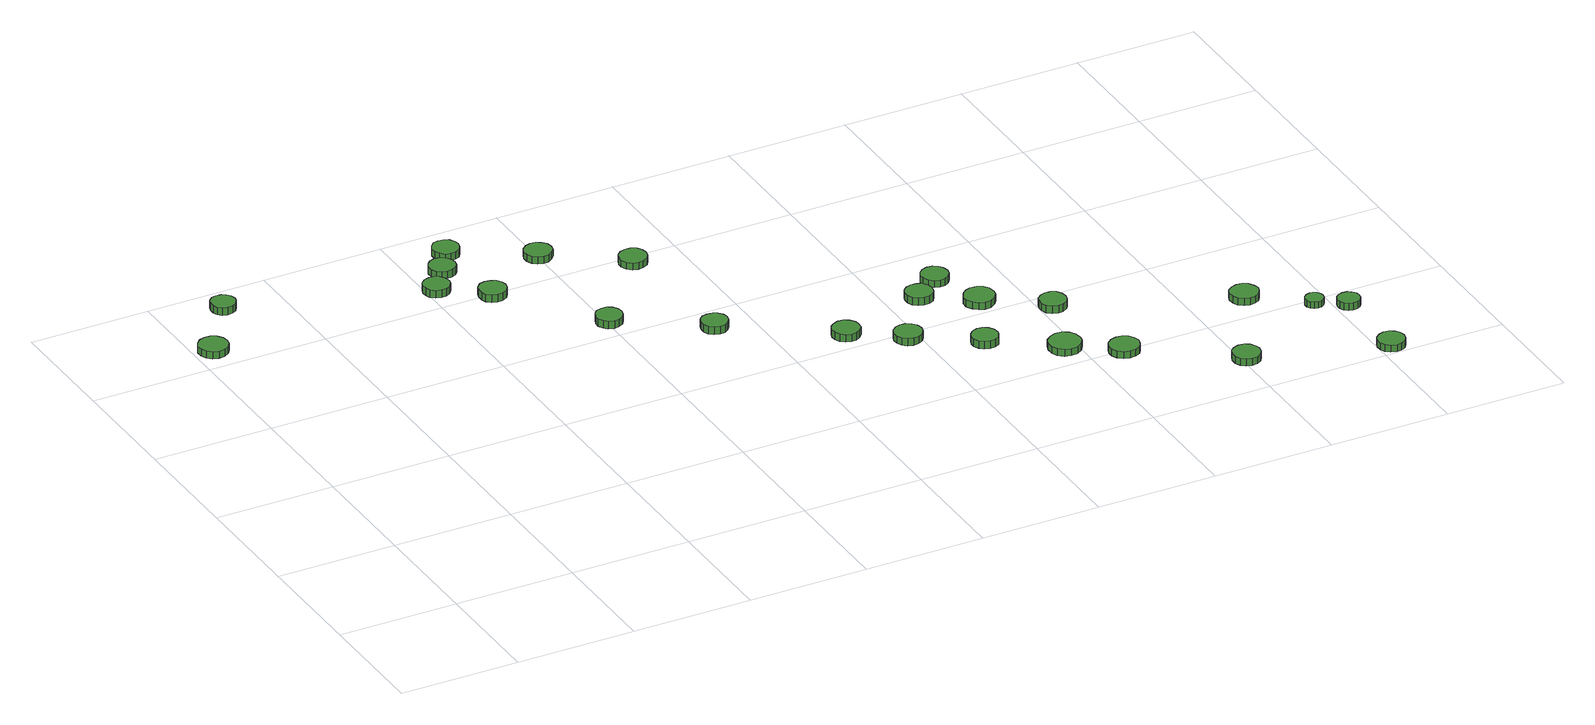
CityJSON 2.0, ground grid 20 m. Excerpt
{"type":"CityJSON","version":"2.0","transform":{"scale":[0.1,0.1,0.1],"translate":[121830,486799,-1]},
"CityObjects":{
"tree1":{"type":"SolitaryVegetationObject","attributes":{"function":"something"},"geometry":[{"type":"MultiSurface","lod":"1","boundaries":[[[0,1,2,3,4,5,6,7,8,9,10,11,12,13,14]],[[15,16,17,18,19,20,21,22,23,24,25,26,27,28,29]],[[0,29,28,1]],[[1,28,27,2]],[[2,27,26,3]],[[3,26,25,4]],[[4,25,24,5]],[[5,24,23,6]],[[6,23,22,7]],[[7,22,21,8]],[[8,21,20,9]],[[9,20,19,10]],[[10,19,18,11]],[[11,18,17,12]],[[12,17,16,13]],[[13,16,15,14]],[[14,15,29,0]]]}]},
"tree2":{"type":"SolitaryVegetationObject","attributes":{"function":"something"},"geometry":[{"type":"MultiSurface","lod":"1","boundaries":[[[30,31,32,33,34,35,36,37,38,39,40,41,42,43,44]],[[45,46,47,48,49,50,51,52,53,54,55,56,57,58,59]],[[30,59,58,31]],[[31,58,57,32]],[[32,57,56,33]],[[33,56,55,34]],[[34,55,54,35]],[[35,54,53,36]],[[36,53,52,37]],[[37,52,51,38]],[[38,51,50,39]],[[39,50,49,40]],[[40,49,48,41]],[[41,48,47,42]],[[42,47,46,43]],[[43,46,45,44]],[[44,45,59,30]]]}]},
"tree3":{"type":"SolitaryVegetationObject","attributes":{"function":"something"},"geometry":[{"type":"MultiSurface","lod":"1","boundaries":[[[60,61,62,63,64,65,66,67,68,69,70,71,72,73,74]],[[75,76,77,78,79,80,81,82,83,84,85,86,87,88,89]],[[60,89,88,61]],[[61,88,87,62]],[[62,87,86,63]],[[63,86,85,64]],[[64,85,84,65]],[[65,84,83,66]],[[66,83,82,67]],[[67,82,81,68]],[[68,81,80,69]],[[69,80,79,70]],[[70,79,78,71]],[[71,78,77,72]],[[72,77,76,73]],[[73,76,75,74]],[[74,75,89,60]]]}]},
"tree4":{"type":"SolitaryVegetationObject","attributes":{"function":"something"},"geometry":[{"type":"MultiSurface","lod":"1","boundaries":[[[90,91,92,93,94,95,96,97,98,99,100,101,102,103,104]],[[105,106,107,108,109,110,111,112,113,114,115,116,117,118,119]],[[90,119,118,91]],[[91,118,117,92]],[[92,117,116,93]],[[93,116,115,94]],[[94,115,114,95]],[[95,114,113,96]],[[96,113,112,97]],[[97,112,111,98]],[[98,111,110,99]],[[99,110,109,100]],[[100,109,108,101]],[[101,108,107,102]],[[102,107,106,103]],[[103,106,105,104]],[[104,105,119,90]]]}]},
"tree5":{"type":"SolitaryVegetationObject","attributes":{"function":"something"},"geometry":[{"type":"MultiSurface","lod":"1","boundaries":[[[120,121,122,123,124,125,126,127,128,129,130,131,132,133,134]],[[135,136,137,138,139,140,141,142,143,144,145,146,147,148,149]],[[120,149,148,121]],[[121,148,147,122]],[[122,147,146,123]],[[123,146,145,124]],[[124,145,144,125]],[[125,144,143,126]],[[126,143,142,127]],[[127,142,141,128]],[[128,141,140,129]],[[129,140,139,130]],[[130,139,138,131]],[[131,138,137,132]],[[132,137,136,133]],[[133,136,135,134]],[[134,135,149,120]]]}]},
"tree6":{"type":"SolitaryVegetationObject","attributes":{"function":"something"},"geometry":[{"type":"MultiSurface","lod":"1","boundaries":[[[150,151,152,153,154,155,156,157,158,159,160,161,162,163,164]],[[165,166,167,168,169,170,171,172,173,174,175,176,177,178,179]],[[150,179,178,151]],[[151,178,177,152]],[[152,177,176,153]],[[153,176,175,154]],[[154,175,174,155]],[[155,174,173,156]],[[156,173,172,157]],[[157,172,171,158]],[[158,171,170,159]],[[159,170,169,160]],[[160,169,168,161]],[[161,168,167,162]],[[162,167,166,163]],[[163,166,165,164]],[[164,165,179,150]]]}]},
"tree7":{"type":"SolitaryVegetationObject","attributes":{"function":"something"},"geometry":[{"type":"MultiSurface","lod":"1","boundaries":[[[180,181,182,183,184,185,186,187,188,189,190,191,192,193,194]],[[195,196,197,198,199,200,201,202,203,204,205,206,207,208,209]],[[180,209,208,181]],[[181,208,207,182]],[[182,207,206,183]],[[183,206,205,184]],[[184,205,204,185]],[[185,204,203,186]],[[186,203,202,187]],[[187,202,201,188]],[[188,201,200,189]],[[189,200,199,190]],[[190,199,198,191]],[[191,198,197,192]],[[192,197,196,193]],[[193,196,195,194]],[[194,195,209,180]]]}]},
"tree8":{"type":"SolitaryVegetationObject","attributes":{"function":"something"},"geometry":[{"type":"MultiSurface","lod":"1","boundaries":[[[210,211,212,213,214,215,216,217,218,219,220,221,222,223,224]],[[225,226,227,228,229,230,231,232,233,234,235,236,237,238,239]],[[210,239,238,211]],[[211,238,237,212]],[[212,237,236,213]],[[213,236,235,214]],[[214,235,234,215]],[[215,234,233,216]],[[216,233,232,217]],[[217,232,231,218]],[[218,231,230,219]],[[219,230,229,220]],[[220,229,228,221]],[[221,228,227,222]],[[222,227,226,223]],[[223,226,225,224]],[[224,225,239,210]]]}]},
"tree9":{"type":"SolitaryVegetationObject","attributes":{"function":"something"},"geometry":[{"type":"MultiSurface","lod":"1","boundaries":[[[240,241,242,243,244,245,246,247,248,249,250,251,252,253,254]],[[255,256,257,258,259,260,261,262,263,264,265,266,267,268,269]],[[240,269,268,241]],[[241,268,267,242]],[[242,267,266,243]],[[243,266,265,244]],[[244,265,264,245]],[[245,264,263,246]],[[246,263,262,247]],[[247,262,261,248]],[[248,261,260,249]],[[249,260,259,250]],[[250,259,258,251]],[[251,258,257,252]],[[252,257,256,253]],[[253,256,255,254]],[[254,255,269,240]]]}]},
"tree10":{"type":"SolitaryVegetationObject","attributes":{"function":"something"},"geometry":[{"type":"MultiSurface","lod":"1","boundaries":[[[270,271,272,273,274,275,276,277,278,279,280,281,282,283,284]],[[285,286,287,288,289,290,291,292,293,294,295,296,297,298,299]],[[270,299,298,271]],[[271,298,297,272]],[[272,297,296,273]],[[273,296,295,274]],[[274,295,294,275]],[[275,294,293,276]],[[276,293,292,277]],[[277,292,291,278]],[[278,291,290,279]],[[279,290,289,280]],[[280,289,288,281]],[[281,288,287,282]],[[282,287,286,283]],[[283,286,285,284]],[[284,285,299,270]]]}]},
"tree11":{"type":"SolitaryVegetationObject","attributes":{"function":"something"},"geometry":[{"type":"MultiSurface","lod":"1","boundaries":[[[300,301,302,303,304,305,306,307,308,309,310,311,312,313,314]],[[315,316,317,318,319,320,321,322,323,324,325,326,327,328,329]],[[300,329,328,301]],[[301,328,327,302]],[[302,327,326,303]],[[303,326,325,304]],[[304,325,324,305]],[[305,324,323,306]],[[306,323,322,307]],[[307,322,321,308]],[[308,321,320,309]],[[309,320,319,310]],[[310,319,318,311]],[[311,318,317,312]],[[312,317,316,313]],[[313,316,315,314]],[[314,315,329,300]]]}]},
"tree12":{"type":"SolitaryVegetationObject","attributes":{"function":"something"},"geometry":[{"type":"MultiSurface","lod":"1","boundaries":[[[330,331,332,333,334,335,336,337,338,339,340,341,342,343,344]],[[345,346,347,348,349,350,351,352,353,354,355,356,357,358,359]],[[330,359,358,331]],[[331,358,357,332]],[[332,357,356,333]],[[333,356,355,334]],[[334,355,354,335]],[[335,354,353,336]],[[336,353,352,337]],[[337,352,351,338]],[[338,351,350,339]],[[339,350,349,340]],[[340,349,348,341]],[[341,348,347,342]],[[342,347,346,343]],[[343,346,345,344]],[[344,345,359,330]]]}]},
"tree13":{"type":"SolitaryVegetationObject","attributes":{"function":"something"},"geometry":[{"type":"MultiSurface","lod":"1","boundaries":[[[360,361,362,363,364,365,366,367,368,369,370,371,372,373,374]],[[375,376,377,378,379,380,381,382,383,384,385,386,387,388,389]],[[360,389,388,361]],[[361,388,387,362]],[[362,387,386,363]],[[363,386,385,364]],[[364,385,384,365]],[[365,384,383,366]],[[366,383,382,367]],[[367,382,381,368]],[[368,381,380,369]],[[369,380,379,370]],[[370,379,378,371]],[[371,378,377,372]],[[372,377,376,373]],[[373,376,375,374]],[[374,375,389,360]]]}]},
"tree14":{"type":"SolitaryVegetationObject","attributes":{"function":"something"},"geometry":[{"type":"MultiSurface","lod":"1","boundaries":[[[390,391,392,393,394,395,396,397,398,399,400,401,402,403,404]],[[405,406,407,408,409,410,411,412,413,414,415,416,417,418,419]],[[390,419,418,391]],[[391,418,417,392]],[[392,417,416,393]],[[393,416,415,394]],[[394,415,414,395]],[[395,414,413,396]],[[396,413,412,397]],[[397,412,411,398]],[[398,411,410,399]],[[399,410,409,400]],[[400,409,408,401]],[[401,408,407,402]],[[402,407,406,403]],[[403,406,405,404]],[[404,405,419,390]]]}]},
"tree15":{"type":"SolitaryVegetationObject","attributes":{"function":"something"},"geometry":[{"type":"MultiSurface","lod":"1","boundaries":[[[420,421,422,423,424,425,426,427,428,429,430,431,432,433,434]],[[435,436,437,438,439,440,441,442,443,444,445,446,447,448,449]],[[420,449,448,421]],[[421,448,447,422]],[[422,447,446,423]],[[423,446,445,424]],[[424,445,444,425]],[[425,444,443,426]],[[426,443,442,427]],[[427,442,441,428]],[[428,441,440,429]],[[429,440,439,430]],[[430,439,438,431]],[[431,438,437,432]],[[432,437,436,433]],[[433,436,435,434]],[[434,435,449,420]]]}]},
"tree16":{"type":"SolitaryVegetationObject","attributes":{"function":"something"},"geometry":[{"type":"MultiSurface","lod":"1","boundaries":[[[450,451,452,453,454,455,456,457,458,459,460,461,462,463,464]],[[465,466,467,468,469,470,471,472,473,474,475,476,477,478,479]],[[450,479,478,451]],[[451,478,477,452]],[[452,477,476,453]],[[453,476,475,454]],[[454,475,474,455]],[[455,474,473,456]],[[456,473,472,457]],[[457,472,471,458]],[[458,471,470,459]],[[459,470,469,460]],[[460,469,468,461]],[[461,468,467,462]],[[462,467,466,463]],[[463,466,465,464]],[[464,465,479,450]]]}]},
"tree17":{"type":"SolitaryVegetationObject","attributes":{"function":"something"},"geometry":[{"type":"MultiSurface","lod":"1","boundaries":[[[480,481,482,483,484,485,486,487,488,489,490,491,492,493,494]],[[495,496,497,498,499,500,501,502,503,504,505,506,507,508,509]],[[480,509,508,481]],[[481,508,507,482]],[[482,507,506,483]],[[483,506,505,484]],[[484,505,504,485]],[[485,504,503,486]],[[486,503,502,487]],[[487,502,501,488]],[[488,501,500,489]],[[489,500,499,490]],[[490,499,498,491]],[[491,498,497,492]],[[492,497,496,493]],[[493,496,495,494]],[[494,495,509,480]]]}]},
"tree18":{"type":"SolitaryVegetationObject","attributes":{"function":"something"},"geometry":[{"type":"MultiSurface","lod":"1","boundaries":[[[510,511,512,513,514,515,516,517,518,519,520,521,522,523,524]],[[525,526,527,528,529,530,531,532,533,534,535,536,537,538,539]],[[510,539,538,511]],[[511,538,537,512]],[[512,537,536,513]],[[513,536,535,514]],[[514,535,534,515]],[[515,534,533,516]],[[516,533,532,517]],[[517,532,531,518]],[[518,531,530,519]],[[519,530,529,520]],[[520,529,528,521]],[[521,528,527,522]],[[522,527,526,523]],[[523,526,525,524]],[[524,525,539,510]]]}]},
"tree19":{"type":"SolitaryVegetationObject","attributes":{"function":"something"},"geometry":[{"type":"MultiSurface","lod":"1","boundaries":[[[540,541,542,543,544,545,546,547,548,549,550,551,552,553,554]],[[555,556,557,558,559,560,561,562,563,564,565,566,567,568,569]],[[540,569,568,541]],[[541,568,567,542]],[[542,567,566,543]],[[543,566,565,544]],[[544,565,564,545]],[[545,564,563,546]],[[546,563,562,547]],[[547,562,561,548]],[[548,561,560,549]],[[549,560,559,550]],[[550,559,558,551]],[[551,558,557,552]],[[552,557,556,553]],[[553,556,555,554]],[[554,555,569,540]]]}]},
"tree20":{"type":"SolitaryVegetationObject","attributes":{"function":"something"},"geometry":[{"type":"MultiSurface","lod":"1","boundaries":[[[570,571,572,573,574,575,576,577,578,579,580,581,582,583,584]],[[585,586,587,588,589,590,591,592,593,594,595,596,597,598,599]],[[570,599,598,571]],[[571,598,597,572]],[[572,597,596,573]],[[573,596,595,574]],[[574,595,594,575]],[[575,594,593,576]],[[576,593,592,577]],[[577,592,591,578]],[[578,591,590,579]],[[579,590,589,580]],[[580,589,588,581]],[[581,588,587,582]],[[582,587,586,583]],[[583,586,585,584]],[[584,585,599,570]]]}]},
"tree21":{"type":"SolitaryVegetationObject","attributes":{"function":"something"},"geometry":[{"type":"MultiSurface","lod":"1","boundaries":[[[600,601,602,603,604,605,606,607,608,609,610,611,612,613,614]],[[615,616,617,618,619,620,621,622,623,624,625,626,627,628,629]],[[600,629,628,601]],[[601,628,627,602]],[[602,627,626,603]],[[603,626,625,604]],[[604,625,624,605]],[[605,624,623,606]],[[606,623,622,607]],[[607,622,621,608]],[[608,621,620,609]],[[609,620,619,610]],[[610,619,618,611]],[[611,618,617,612]],[[612,617,616,613]],[[613,616,615,614]],[[614,615,629,600]]]}]},
"tree22":{"type":"SolitaryVegetationObject","attributes":{"function":"something"},"geometry":[{"type":"MultiSurface","lod":"1","boundaries":[[[630,631,632,633,634,635,636,637,638,639,640,641,642,643,644]],[[645,646,647,648,649,650,651,652,653,654,655,656,657,658,659]],[[630,659,658,631]],[[631,658,657,632]],[[632,657,656,633]],[[633,656,655,634]],[[634,655,654,635]],[[635,654,653,636]],[[636,653,652,637]],[[637,652,651,638]],[[638,651,650,639]],[[639,650,649,640]],[[640,649,648,641]],[[641,648,647,642]],[[642,647,646,643]],[[643,646,645,644]],[[644,645,659,630]]]}]},
"tree23":{"type":"SolitaryVegetationObject","attributes":{"function":"something"},"geometry":[{"type":"MultiSurface","lod":"1","boundaries":[[[660,661,662,663,664,665,666,667,668,669,670,671,672,673,674]],[[675,676,677,678,679,680,681,682,683,684,685,686,687,688,689]],[[660,689,688,661]],[[661,688,687,662]],[[662,687,686,663]],[[663,686,685,664]],[[664,685,684,665]],[[665,684,683,666]],[[666,683,682,667]],[[667,682,681,668]],[[668,681,680,669]],[[669,680,679,670]],[[670,679,678,671]],[[671,678,677,672]],[[672,677,676,673]],[[673,676,675,674]],[[674,675,689,660]]]}]},
"tree24":{"type":"SolitaryVegetationObject","attributes":{"function":"something"},"geometry":[{"type":"MultiSurface","lod":"1","boundaries":[[[690,691,692,693,694,695,696,697,698,699,700,701,702,703,704]],[[705,706,707,708,709,710,711,712,713,714,715,716,717,718,719]],[[690,719,718,691]],[[691,718,717,692]],[[692,717,716,693]],[[693,716,715,694]],[[694,715,714,695]],[[695,714,713,696]],[[696,713,712,697]],[[697,712,711,698]],[[698,711,710,699]],[[699,710,709,700]],[[700,709,708,701]],[[701,708,707,702]],[[702,707,706,703]],[[703,706,705,704]],[[704,705,719,690]]]}]}
},
"vertices":[
[55,845,20],[53,855,20],[47,863,20],[38,868,20],[28,869,20],[19,866,20],[11,859,20],[7,850,20],[7,840,20],[11,831,20],[19,824,20],[28,821,20],[38,822,20],[47,827,20],[53,835,20],[53,835,8],[47,827,8],[38,822,8],[28,821,8],[19,824,8],[11,831,8],[7,840,8],[7,850,8],[11,859,8],[19,866,8],[28,869,8],[38,868,8],[47,863,8],[53,855,8],[55,845,8],
[125,952,20],[123,960,20],[118,967,20],[111,971,20],[102,972,20],[94,970,20],[88,964,20],[85,956,20],[85,948,20],[88,940,20],[94,935,20],[102,932,20],[111,933,20],[118,937,20],[123,944,20],[123,944,7],[118,937,7],[111,933,7],[102,932,7],[94,935,7],[88,940,7],[85,948,7],[85,956,7],[88,964,7],[94,970,7],[102,972,7],[111,971,7],[118,967,7],[123,960,7],[125,952,7],
[437,845,21],[435,854,21],[429,862,21],[422,866,21],[413,867,21],[404,864,21],[397,858,21],[394,850,21],[394,841,21],[397,833,21],[404,827,21],[413,824,21],[422,825,21],[429,829,21],[435,837,21],[435,837,8],[429,829,8],[422,825,8],[413,824,8],[404,827,8],[397,833,8],[394,841,8],[394,850,8],[397,858,8],[404,864,8],[413,867,8],[422,866,8],[429,862,8],[435,854,8],[437,845,8],
[472,893,20],[470,902,20],[465,909,20],[457,914,20],[448,915,20],[439,912,20],[433,906,20],[429,898,20],[429,889,20],[433,880,20],[439,874,20],[448,872,20],[457,873,20],[465,877,20],[470,884,20],[470,884,7],[465,877,7],[457,873,7],[448,872,7],[439,874,7],[433,880,7],[429,889,7],[429,898,7],[433,906,7],[439,912,7],[448,915,7],[457,914,7],[465,909,7],[470,902,7],[472,893,7],
[508,796,20],[506,805,20],[501,813,20],[492,817,20],[483,818,20],[474,816,20],[467,809,20],[464,801,20],[464,791,20],[467,783,20],[474,777,20],[483,774,20],[492,775,20],[501,779,20],[506,787,20],[506,787,7],[501,779,7],[492,775,7],[483,774,7],[474,777,7],[467,783,7],[464,791,7],[464,801,7],[467,809,7],[474,816,7],[483,818,7],[492,817,7],[501,813,7],[506,805,7],[508,796,7],
[502,939,20],[500,947,20],[495,955,20],[487,959,20],[478,960,20],[469,958,20],[463,951,20],[459,943,20],[459,934,20],[463,926,20],[469,919,20],[478,917,20],[487,918,20],[495,922,20],[500,930,20],[500,930,7],[495,922,7],[487,918,7],[478,917,7],[469,919,7],[463,926,7],[459,934,7],[459,943,7],[463,951,7],[469,958,7],[478,960,7],[487,959,7],[495,955,7],[500,947,7],[502,939,7],
[627,644,19],[625,653,19],[620,660,19],[612,665,19],[603,665,19],[594,663,19],[588,657,19],[584,648,19],[584,639,19],[588,631,19],[594,625,19],[603,622,19],[612,623,19],[620,628,19],[625,635,19],[625,635,6],[620,628,6],[612,623,6],[603,622,6],[594,625,6],[588,631,6],[584,639,6],[584,648,6],[588,657,6],[594,663,6],[603,665,6],[612,665,6],[620,660,6],[625,653,6],[627,644,6],
[624,867,19],[622,876,19],[616,883,19],[608,888,19],[599,889,19],[590,886,19],[583,880,19],[579,871,19],[579,862,19],[583,853,19],[590,847,19],[599,844,19],[608,845,19],[616,850,19],[622,857,19],[622,857,7],[616,850,7],[608,845,7],[599,844,7],[590,847,7],[583,853,7],[579,862,7],[579,871,7],[583,880,7],[590,886,7],[599,889,7],[608,888,7],[616,883,7],[622,876,7],[624,867,7],
[760,552,20],[758,561,20],[752,568,20],[745,572,20],[736,573,20],[727,571,20],[720,565,20],[717,556,20],[717,547,20],[720,539,20],[727,533,20],[736,530,20],[745,531,20],[752,536,20],[758,543,20],[758,543,7],[752,536,7],[745,531,7],[736,530,7],[727,533,7],[720,539,7],[717,547,7],[717,556,7],[720,565,7],[727,571,7],[736,573,7],[745,572,7],[752,568,7],[758,561,7],[760,552,7],
[743,783,19],[741,793,19],[736,800,19],[727,805,19],[718,806,19],[709,803,19],[702,797,19],[698,788,19],[698,779,19],[702,770,19],[709,763,19],[718,761,19],[727,762,19],[736,766,19],[741,774,19],[741,774,7],[736,766,7],[727,762,7],[718,761,7],[709,763,7],[702,770,7],[698,779,7],[698,788,7],[702,797,7],[709,803,7],[718,806,7],[727,805,7],[736,800,7],[741,793,7],[743,783,7],
[926,438,20],[925,447,20],[919,455,20],[911,460,20],[902,461,20],[893,458,20],[886,452,20],[882,443,20],[882,434,20],[886,425,20],[893,419,20],[902,416,20],[911,417,20],[919,422,20],[925,429,20],[925,429,7],[919,422,7],[911,417,7],[902,416,7],[893,419,7],[886,425,7],[882,434,7],[882,443,7],[886,452,7],[893,458,7],[902,461,7],[911,460,7],[919,455,7],[925,447,7],[926,438,7],
[1005,384,20],[1003,394,20],[997,401,20],[989,406,20],[980,407,20],[971,404,20],[964,398,20],[960,389,20],[960,380,20],[964,371,20],[971,365,20],[980,362,20],[989,363,20],[997,367,20],[1003,375,20],[1003,375,7],[997,367,7],[989,363,7],[980,362,7],[971,365,7],[964,371,7],[960,380,7],[960,389,7],[964,398,7],[971,404,7],[980,407,7],[989,406,7],[997,401,7],[1003,394,7],[1005,384,7],
[1102,320,20],[1100,329,20],[1095,336,20],[1087,341,20],[1078,342,20],[1069,339,20],[1063,333,20],[1059,325,20],[1059,316,20],[1063,308,20],[1069,302,20],[1078,299,20],[1087,300,20],[1095,304,20],[1100,312,20],[1100,312,7],[1095,304,7],[1087,300,7],[1078,299,7],[1069,302,7],[1063,308,7],[1059,316,7],[1059,325,7],[1063,333,7],[1069,339,7],[1078,342,7],[1087,341,7],[1095,336,7],[1100,329,7],[1102,320,7],
[1076,484,20],[1074,493,20],[1069,501,20],[1060,505,20],[1051,506,20],[1042,503,20],[1035,497,20],[1032,489,20],[1032,479,20],[1035,471,20],[1042,465,20],[1051,462,20],[1060,463,20],[1069,467,20],[1074,475,20],[1074,475,7],[1069,467,7],[1060,463,7],[1051,462,7],[1042,465,7],[1035,471,7],[1032,479,7],[1032,489,7],[1035,497,7],[1042,503,7],[1051,506,7],[1060,505,7],[1069,501,7],[1074,493,7],[1076,484,7],
[1206,248,19],[1204,259,19],[1198,268,19],[1188,274,19],[1177,275,19],[1167,271,19],[1158,264,19],[1154,254,19],[1154,243,19],[1158,233,19],[1167,225,19],[1177,222,19],[1188,223,19],[1198,229,19],[1204,238,19],[1204,238,7],[1198,229,7],[1188,223,7],[1177,222,7],[1167,225,7],[1158,233,7],[1154,243,7],[1154,254,7],[1158,264,7],[1167,271,7],[1177,275,7],[1188,274,7],[1198,268,7],[1204,259,7],[1206,248,7],
[1122,520,19],[1120,530,19],[1115,537,19],[1107,542,19],[1098,543,19],[1089,540,19],[1082,534,19],[1078,525,19],[1078,516,19],[1082,507,19],[1089,501,19],[1098,498,19],[1107,499,19],[1115,504,19],[1120,511,19],[1120,511,7],[1115,504,7],[1107,499,7],[1098,498,7],[1089,501,7],[1082,507,7],[1078,516,7],[1078,525,7],[1082,534,7],[1089,540,7],[1098,543,7],[1107,542,7],[1115,537,7],[1120,530,7],[1122,520,7],
[1155,432,19],[1153,443,19],[1147,451,19],[1138,456,19],[1127,457,19],[1118,454,19],[1110,447,19],[1105,438,19],[1105,427,19],[1110,418,19],[1118,411,19],[1127,407,19],[1138,408,19],[1147,414,19],[1153,422,19],[1153,422,7],[1147,414,7],[1138,408,7],[1127,407,7],[1118,411,7],[1110,418,7],[1105,427,7],[1105,438,7],[1110,447,7],[1118,454,7],[1127,457,7],[1138,456,7],[1147,451,7],[1153,443,7],[1155,432,7],
[1280,198,19],[1277,208,19],[1272,216,19],[1263,221,19],[1253,222,19],[1243,219,19],[1235,212,19],[1231,203,19],[1231,193,19],[1235,184,19],[1243,177,19],[1253,174,19],[1263,175,19],[1272,180,19],[1277,188,19],[1277,188,7],[1272,180,7],[1263,175,7],[1253,174,7],[1243,177,7],[1235,184,7],[1231,193,7],[1231,203,7],[1235,212,7],[1243,219,7],[1253,222,7],[1263,221,7],[1272,216,7],[1277,208,7],[1280,198,7],
[1244,367,20],[1242,376,20],[1237,384,20],[1229,388,20],[1220,389,20],[1211,386,20],[1204,380,20],[1201,372,20],[1201,363,20],[1204,354,20],[1211,348,20],[1220,345,20],[1229,346,20],[1237,351,20],[1242,358,20],[1242,358,7],[1237,351,7],[1229,346,7],[1220,345,7],[1211,348,7],[1204,354,7],[1201,363,7],[1201,372,7],[1204,380,7],[1211,386,7],[1220,389,7],[1229,388,7],[1237,384,7],[1242,376,7],[1244,367,7],
[1431,90,19],[1429,99,19],[1424,107,19],[1416,112,19],[1406,113,19],[1397,110,19],[1390,104,19],[1386,95,19],[1386,85,19],[1390,76,19],[1397,70,19],[1406,67,19],[1416,68,19],[1424,73,19],[1429,81,19],[1429,81,7],[1424,73,7],[1416,68,7],[1406,67,7],[1397,70,7],[1390,76,7],[1386,85,7],[1386,95,7],[1390,104,7],[1397,110,7],[1406,113,7],[1416,112,7],[1424,107,7],[1429,99,7],[1431,90,7],
[1515,253,19],[1512,262,19],[1507,270,19],[1498,275,19],[1489,276,19],[1480,273,19],[1472,267,19],[1468,258,19],[1468,248,19],[1472,239,19],[1480,233,19],[1489,230,19],[1498,231,19],[1507,236,19],[1512,244,19],[1512,244,7],[1507,236,7],[1498,231,7],[1489,230,7],[1480,233,7],[1472,239,7],[1468,248,7],[1468,258,7],[1472,267,7],[1480,273,7],[1489,276,7],[1498,275,7],[1507,270,7],[1512,262,7],[1515,253,7],
[1644,23,19],[1642,32,19],[1637,39,19],[1629,44,19],[1620,45,19],[1611,42,19],[1604,36,19],[1600,28,19],[1600,18,19],[1604,10,19],[1611,4,19],[1620,1,19],[1629,2,19],[1637,6,19],[1642,14,19],[1642,14,7],[1637,6,7],[1629,2,7],[1620,1,7],[1611,4,7],[1604,10,7],[1600,18,7],[1600,28,7],[1604,36,7],[1611,42,7],[1620,45,7],[1629,44,7],[1637,39,7],[1642,32,7],[1644,23,7],
[1592,188,18],[1591,194,18],[1587,199,18],[1582,202,18],[1576,203,18],[1570,201,18],[1565,197,18],[1562,191,18],[1562,185,18],[1565,179,18],[1570,175,18],[1576,173,18],[1582,173,18],[1587,177,18],[1591,182,18],[1591,182,7],[1587,177,7],[1582,173,7],[1576,173,7],[1570,175,7],[1565,179,7],[1562,185,7],[1562,191,7],[1565,197,7],[1570,201,7],[1576,203,7],[1582,202,7],[1587,199,7],[1591,194,7],[1592,188,7],
[1640,161,19],[1639,168,19],[1634,174,19],[1628,178,19],[1620,179,19],[1613,177,19],[1607,172,19],[1604,165,19],[1604,157,19],[1607,150,19],[1613,145,19],[1620,143,19],[1628,144,19],[1634,147,19],[1639,154,19],[1639,154,7],[1634,147,7],[1628,144,7],[1620,143,7],[1613,145,7],[1607,150,7],[1604,157,7],[1604,165,7],[1607,172,7],[1613,177,7],[1620,179,7],[1628,178,7],[1634,174,7],[1639,168,7],[1640,161,7]
]}
